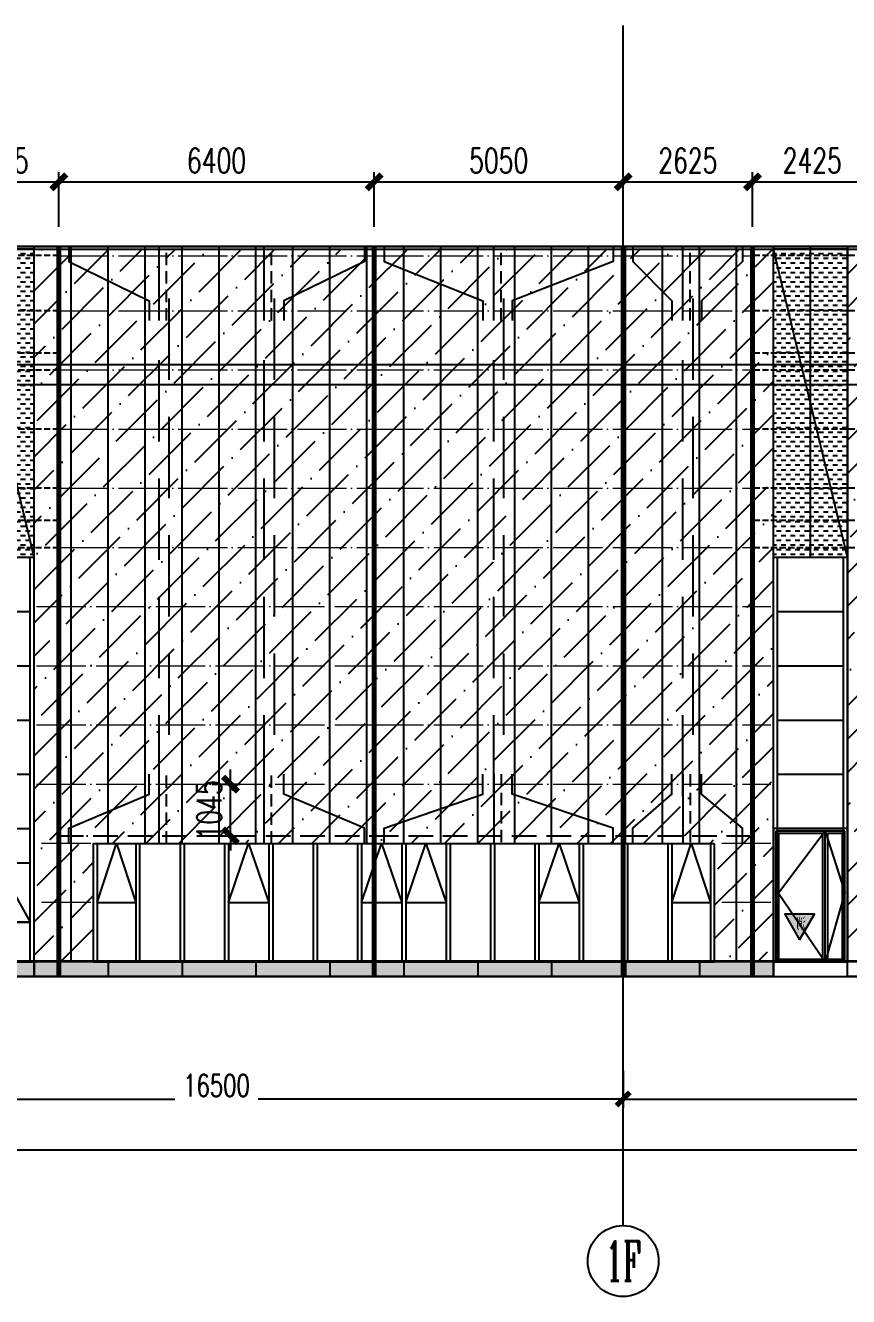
# Model space of a CAD drawing. Extents: x -2072575 to 87763, y -155913 to 742026.
# Drawn here: x -1984468 to -1967765, y 501003 to 526778 of the extents above; entities that cross this region are included whole.
import ezdxf
from ezdxf.enums import TextEntityAlignment as Align

# ---------------------------------------------------------------- set-up
doc = ezdxf.new("R2010")
doc.units = 0
doc.header["$LTSCALE"] = 1000
for name, pattern in [('20剖面图$0$DASH', [0.35, 0.25, -0.1]), ('CENTER', [2, 1.25, -0.25, 0.25, -0.25]), ('CENTER2', [28.575, 19.05, -3.175, 3.175, -3.175]), ('DASHED', [0.75, 0.5, -0.25]), ('DOT', [0.25, 0, -0.25]), ('DOTE', [2.42, 2, -0.2, 0.02, -0.2]), ('HIDDEN2', [0.1875, 0.125, -0.0625])]:
    doc.linetypes.add(name, pattern=pattern)
doc.layers.get('Defpoints').update_dxf_attribs({"color": 210})
for name, color, linetype in [('!ZN1-填充-8', 8, 'Continuous'), ('!ZN1-文字-7', 7, 'Continuous'), ('!ZN1-标注-173', 173, 'Continuous'), ('!ZN3-玻璃幕墙-4', 4, 'Continuous'), ('!ZN4-辅助材料-1', 1, 'Continuous'), ('12圆钢+30钢套管撑杆', 3, 'Continuous'), ('12圆钢斜拉条', 30, 'Continuous'), ('12圆钢直拉条', 22, 'Continuous'), ('250×150×4.5×8 H型钢', 3, 'HIDDEN2'), ('3符号', 3, 'Continuous'), ('3铝板幕墙', 3, 'Continuous'), ('4玻璃幕墙', 4, 'Continuous'), ('60x60x5钢方管', 6, '20剖面图$0$DASH'), ('A-AXIS-DP', 126, 'Continuous'), ('A-LIN-V', 9, 'Continuous'), ('AS-WALL', 40, 'Continuous'), ('DIM', 173, 'Continuous'), ('DOT', 8, 'DOT'), ('DOTE', 1, 'CENTER'), ('IE-填充-JYZS', 7, 'Continuous'), ('压型钢板', 23, 'Continuous')]:
    doc.layers.add(name, color=color, linetype=linetype)
for name, color, linetype, lineweight in [('A-WALL-HATCH', 8, 'Continuous', 13), ('冷弯薄壁C型钢 250x75x20x3.0', 51, 'DOTE', 0), ('梁', 4, 'Continuous', 18)]:
    doc.layers.add(name, color=color, linetype=linetype, lineweight=lineweight)
doc.styles.add('_TCH_AXIS', font='COMPLEX', dxfattribs={"bigfont": 'GBCBIG'})
doc.styles.add('DHTEXT-1', font='romans.shx', dxfattribs={"width": 0.7, "bigfont": 'chinese.shx'})
doc.styles.add('样式 1', font='romans.shx', dxfattribs={"width": 0.7, "bigfont": 'chinese.shx'})
doc.dimstyles.new('ZN180', dxfattribs={"dimscale": 180, "dimtxt": 2.5, "dimasz": 1.5, "dimexe": 1, "dimexo": 2, "dimgap": 0.9, "dimtad": 1, "dimdec": 0, "dimdsep": 46, "dimtxsty": 'DHTEXT-1', "dimblk": 'ARCHTICK', "dimcen": 2.5, "dimclrd": 173, "dimclre": 173, "dimclrt": 7, "dimazin": 2, "dimtfac": 1, "dimtdec": 0, "dimtix": 1, "dimtmove": 2, "dimatfit": 3, "dimfxl": 0, "dimarcsym": 0})
doc.dimstyles.new('ZN200', dxfattribs={"dimscale": 200, "dimtxt": 2.5, "dimasz": 1.5, "dimexe": 1, "dimexo": 2, "dimgap": 0.9, "dimtad": 1, "dimdec": 0, "dimdsep": 46, "dimtxsty": 'DHTEXT-1', "dimblk": 'ARCHTICK', "dimcen": 2.5, "dimclrd": 173, "dimclre": 173, "dimclrt": 7, "dimazin": 2, "dimtfac": 1, "dimtdec": 0, "dimtix": 1, "dimtmove": 2, "dimatfit": 3, "dimfxl": 0, "dimtolj": 1, "dimtzin": 0, "dimarcsym": 0})
pattern_1 = [(0, (2053939.9, -507792.86), (79.375, 158.75), [0, -158.75])]
pattern_2 = [(45, (2053939.9, -503214.68), (252.5697, 926.08891), [1190.625, -238.125, 0, -238.125])]
pattern_3 = [(0, (2053939.9, -503214.675), (95.25, 95.25), [95.25, -95.25])]

# ---------------------------------------------------------------- blocks, each defined once
blk = doc.blocks.new('_ArchTick')
at = {"color": 0, "linetype": 'ByBlock', "const_width": 0.4}
blk.add_lwpolyline([(-0.5, -0.5), (0.5, 0.5)], dxfattribs=at)
blk = doc.blocks.new('*D1727')
at = {"layer": 'Defpoints', "color": 0, "ltscale": 1800, "transparency": 16777216}
for p in [(-800, -1855), (125700, -1855), (125700, -3824)]:
    blk.add_point(p, dxfattribs=at)
at = {"layer": 'DIM', "color": 173, "linetype": 'ByBlock', "lineweight": -2, "ltscale": 1800, "transparency": 16777216}
for p, q in [((-800, -2215), (-800, -4004)), ((125700, -2215), (125700, -4004)), ((-800, -3824), (61456, -3824)), ((125700, -3824), (63445, -3824))]:
    blk.add_line(p, q, dxfattribs=at)
at = {"layer": 'DIM', "color": 173, "lineweight": -2, "ltscale": 1800, "transparency": 16777216, "xscale": 270, "yscale": 270, "zscale": 270, "rotation": 180}
blk.add_blockref('_ArchTick', (-800, -3824), dxfattribs=at)
at = {"layer": 'DIM', "color": 173, "lineweight": -2, "ltscale": 1800, "transparency": 16777216, "xscale": 270, "yscale": 270, "zscale": 270}
blk.add_blockref('_ArchTick', (125700, -3824), dxfattribs=at)
at = {"layer": 'DIM', "color": 7, "ltscale": 1800, "transparency": 16777216, "insert": (62450, -3549), "char_height": 450, "attachment_point": 5, "style": 'DHTEXT-1'}
blk.add_mtext('126500', dxfattribs=at)
blk = doc.blocks.new('*D1736')
at = {"layer": 'Defpoints', "color": 0, "ltscale": 1800, "transparency": 16777216}
for p in [(81600, -1855), (98100, -1855), (98100, -2784)]:
    blk.add_point(p, dxfattribs=at)
at = {"layer": 'DIM', "color": 173, "linetype": 'ByBlock', "lineweight": -2, "ltscale": 1800, "transparency": 16777216}
for p, q in [((81600, -2215), (81600, -2964)), ((98100, -2215), (98100, -2964)), ((81600, -2784), (89006, -2784)), ((98100, -2784), (90695, -2784))]:
    blk.add_line(p, q, dxfattribs=at)
at = {"layer": 'DIM', "color": 173, "lineweight": -2, "ltscale": 1800, "transparency": 16777216, "xscale": 270, "yscale": 270, "zscale": 270, "rotation": 180}
blk.add_blockref('_ArchTick', (81600, -2784), dxfattribs=at)
at = {"layer": 'DIM', "color": 173, "lineweight": -2, "ltscale": 1800, "transparency": 16777216, "xscale": 270, "yscale": 270, "zscale": 270}
blk.add_blockref('_ArchTick', (98100, -2784), dxfattribs=at)
at = {"layer": 'DIM', "color": 7, "ltscale": 1800, "transparency": 16777216, "insert": (89850, -2509), "char_height": 450, "attachment_point": 5, "style": 'DHTEXT-1'}
blk.add_mtext('16500', dxfattribs=at)
blk = doc.blocks.new('*D1737')
at = {"layer": 'Defpoints', "color": 0, "ltscale": 1800, "transparency": 16777216}
for p in [(65100, -1855), (81600, -1855), (81600, -2784)]:
    blk.add_point(p, dxfattribs=at)
at = {"layer": 'DIM', "color": 173, "linetype": 'ByBlock', "lineweight": -2, "ltscale": 1800, "transparency": 16777216}
for p, q in [((65100, -2215), (65100, -2964)), ((81600, -2215), (81600, -2964)), ((65100, -2784), (72506, -2784)), ((81600, -2784), (74195, -2784))]:
    blk.add_line(p, q, dxfattribs=at)
at = {"layer": 'DIM', "color": 173, "lineweight": -2, "ltscale": 1800, "transparency": 16777216, "xscale": 270, "yscale": 270, "zscale": 270, "rotation": 180}
blk.add_blockref('_ArchTick', (65100, -2784), dxfattribs=at)
at = {"layer": 'DIM', "color": 173, "lineweight": -2, "ltscale": 1800, "transparency": 16777216, "xscale": 270, "yscale": 270, "zscale": 270}
blk.add_blockref('_ArchTick', (81600, -2784), dxfattribs=at)
at = {"layer": 'DIM', "color": 7, "ltscale": 1800, "transparency": 16777216, "insert": (73350, -2509), "char_height": 450, "attachment_point": 5, "style": 'DHTEXT-1'}
blk.add_mtext('16500', dxfattribs=at)
blk = doc.blocks.new('卓越-轴号')
blk.add_circle((0, 0), 4)
at = {"color": 0, "style": '_TCH_AXIS', "width": 1.041667, "flags": 8}
blk.add_attdef('A', text='', height=4.48, dxfattribs=at).set_placement((-2, -2.24), (2, -2.24), align=Align.FIT)
blk = doc.blocks.new('*U215')
at = {"layer": '!ZN3-玻璃幕墙-4', "color": 7, "ltscale": 10}
blk.add_lwpolyline([(0, 0), (670, 1200), (1340, 0)], dxfattribs=at)
blk = doc.blocks.new('消防救援口标识')
blk.add_wipeout([(0, 0), (-150, 260), (150, 260)]).dxf.layer = '!ZN1-标注-173'
at = {"layer": '!ZN1-填充-8'}
h = blk.add_hatch(color=252, dxfattribs=at)
h.dxf.hatch_style = 1
h.paths.add_polyline_path([(0, 0), (-150, 260), (150, 260)])
at = {"layer": '!ZN1-标注-173'}
blk.add_lwpolyline([(0, 0), (-150, 260), (150, 260)], close=True, dxfattribs=at)
at = {"layer": '!ZN1-文字-7', "ltscale": 1.5, "style": '样式 1', "width": 0.7}
blk.add_text('消', height=120, dxfattribs=at).set_placement((-62, 164), align=Align.MIDDLE_LEFT)
blk = doc.blocks.new('w4243')
at = {"layer": '!ZN4-辅助材料-1', "xscale": 2, "yscale": 2, "zscale": 2}
blk.add_blockref('消防救援口标识', (-1646421, 506714), dxfattribs=at)
blk = doc.blocks.new('20250915085932')
at = {"layer": '!ZN1-填充-8'}
h = blk.add_hatch(dxfattribs=at)
h.set_pattern_fill('ANSI36', color=252, scale=300, style=0)
h.set_pattern_definition(pattern_2)
h.paths.add_polyline_path([(84650, 12), (81150, 12), (70850, 12), (70850, 0), (83450, 0), (83450, 2400), (77050, 2400), (75850, 2400), (70850, 2400), (70850, 12), (69650, 12), (69650, 14450), (84650, 14450)])
h = blk.add_hatch(dxfattribs=at)
h.set_pattern_fill('ANSI36', color=252, scale=300, style=0)
h.set_pattern_definition(pattern_2)
h.paths.add_polyline_path([(102262, 12), (97650, 12), (93550, 12), (93550, 0), (97650, 0), (97650, 2400), (93550, 2400), (93550, 12), (92350, 12), (92350, 5000), (87350, 5000), (87350, 12), (86150, 12), (86150, 14450), (102262, 14450)])
h = blk.add_hatch(dxfattribs=at)
h.set_pattern_fill('DOTS', color=252, scale=100, style=0)
h.set_pattern_definition(pattern_1)
h.paths.add_polyline_path([(59350, 12), (84650, 12), (84650, -300), (59350, -300)])
h = blk.add_hatch(dxfattribs=at)
h.set_pattern_fill('DOTS', color=252, scale=100, style=0)
h.set_pattern_definition(pattern_1)
h.paths.add_polyline_path([(86150, 12), (87350, 12), (87350, -300), (86150, -300)])
at = {"layer": 'IE-填充-JYZS', "ltscale": 10}
h = blk.add_hatch(dxfattribs=at)
h.set_pattern_fill('DASH', color=252, scale=100)
h.set_pattern_definition(pattern_3)
h.paths.add_polyline_path([(68150, 8200), (69650, 8200), (69650, 14450), (68150, 14450)])
h = blk.add_hatch(dxfattribs=at)
h.set_pattern_fill('DASH', color=252, scale=100)
h.set_pattern_definition(pattern_3)
h.paths.add_polyline_path([(84650, 8200), (86150, 8200), (86150, 14450), (84650, 14450)])
at = {"layer": '!ZN3-玻璃幕墙-4', "color": 252, "ltscale": 10}
for points in [[(70930, 1200), (71320, 2400), (71710, 1200)], [(73590, 1200), (74000, 2400), (74410, 1200)], [(76290, 1200), (76700, 2400), (77110, 1200)], [(77190, 1200), (77600, 2400), (78010, 1200)], [(79890, 1200), (80300, 2400), (80710, 1200)], [(82590, 1200), (82980, 2400), (83370, 1200)], [(68230, 800), (68900, 2000), (69570, 800)]]:
    blk.add_lwpolyline(points, dxfattribs=at)
at = {"layer": '3铝板幕墙', "color": 252, "ltscale": 10}
blk.add_line((87350, 12), (15100, 12), dxfattribs=at)
at = {"layer": '3铝板幕墙', "color": 252, "ltscale": 2000}
for p, q in [((69650, 12), (69650, -300)), ((71150, 12), (71150, -300)), ((72650, 12), (72650, -300)), ((74150, 12), (74150, -300)), ((75650, 12), (75650, -300)), ((77150, 12), (77150, -300)), ((78650, 12), (78650, -300)), ((80150, 12), (80150, -300)), ((81650, 12), (81650, -300)), ((83150, 12), (83150, -300)), ((84650, 12), (84650, -300))]:
    blk.add_line(p, q, dxfattribs=at)
for points in [[(59350, 12), (84650, 12), (84650, -300), (59350, -300)], [(86150, 12), (87350, 12), (87350, -300), (86150, -300)]]:
    blk.add_lwpolyline(points, close=True, dxfattribs=at)
at = {"layer": '4玻璃幕墙', "color": 252, "ltscale": 1.5}
for p, q in [((68150, 8200), (69650, 8200)), ((69570, 0), (69570, 8200)), ((69650, 0), (69650, 8200)), ((84650, 0), (84650, 8200)), ((84650, 8200), (86150, 8200)), ((84730, 0), (84730, 8200)), ((86070, 0), (86070, 8200)), ((86150, 0), (86150, 8200)), ((68230, 7100), (69570, 7100)), ((84730, 7100), (86070, 7100)), ((68230, 6000), (69570, 6000)), ((84730, 6000), (86070, 6000)), ((68230, 4900), (69570, 4900)), ((84730, 4900), (86070, 4900)), ((68230, 3800), (69570, 3800)), ((84730, 3800), (86070, 3800)), ((68230, 2700), (69570, 2700)), ((84730, 2700), (86070, 2700)), ((70850, 2400), (70850, 0)), ((70850, 2400), (83450, 2400)), ((70930, 2400), (70930, 0)), ((71710, 2400), (71710, 0)), ((71790, 2400), (71790, 0)), ((72610, 2400), (72610, 0)), ((72690, 2400), (72690, 0)), ((73510, 2400), (73510, 0)), ((73590, 2400), (73590, 0)), ((74410, 2400), (74410, 0)), ((74490, 2400), (74490, 0)), ((75310, 2400), (75310, 0)), ((75390, 2400), (75390, 0)), ((76210, 2400), (76210, 0)), ((76290, 2400), (76290, 0)), ((77110, 2400), (77110, 0)), ((77190, 2400), (77190, 0)), ((78010, 2400), (78010, 0)), ((78090, 2400), (78090, 0)), ((78910, 2400), (78910, 0)), ((78990, 2400), (78990, 0)), ((79810, 2400), (79810, 0)), ((79890, 2400), (79890, 0)), ((80710, 2400), (80710, 0)), ((80790, 2400), (80790, 0)), ((81610, 2400), (81610, 0)), ((81690, 2400), (81690, 0)), ((82510, 2400), (82510, 0)), ((82590, 2400), (82590, 0)), ((83370, 2400), (83370, 0)), ((83450, 2400), (83450, 0)), ((69570, 2000), (68230, 2000)), ((69570, 2000), (68230, 2000)), ((70930, 1200), (71710, 1200)), ((73590, 1200), (74410, 1200)), ((76290, 1200), (77110, 1200)), ((77190, 1200), (78010, 1200)), ((79890, 1200), (80710, 1200)), ((82590, 1200), (83370, 1200)), ((69570, 800), (68230, 800)), ((69570, 800), (68230, 800)), ((68230, 800), (69570, 800)), ((69650, 0), (68150, 0)), ((68150, 0), (69650, 0)), ((70850, 0), (83450, 0)), ((86150, 0), (84650, 0))]:
    blk.add_line(p, q, dxfattribs=at)
at = {"layer": '4玻璃幕墙', "color": 252}
for p, q in [((86150, 2700), (84650, 2700)), ((84650, 2700), (84650, 0)), ((85700, 2650), (84700, 2650)), ((84700, 2650), (84700, 0)), ((85650, 2600), (84750, 2600)), ((84750, 2600), (84750, 50)), ((85650, 50), (85650, 2600)), ((85700, 0), (85700, 2650)), ((86100, 2650), (85700, 2650)), ((85750, 2600), (85750, 50)), ((86050, 2600), (85750, 2600)), ((86050, 50), (86050, 2600)), ((86100, 0), (86100, 2650)), ((86150, 0), (86150, 2700)), ((84750, 50), (85650, 50)), ((85750, 50), (86050, 50)), ((84650, 0), (86150, 0))]:
    blk.add_line(p, q, dxfattribs=at)
blk.add_lwpolyline([(85700, 2650), (86100, 1403), (85700, 0)], dxfattribs=at)
at = {"layer": 'A-LIN-V', "color": 252}
for p, q in [((15200, 14500), (125700, 14500)), ((15200, 14450), (125700, 14450)), ((69650, 14500), (68150, 14500)), ((69650, 14450), (68150, 14450)), ((69650, -300), (69650, 14450)), ((86150, 14500), (84650, 14500)), ((84650, -300), (84650, 14450)), ((86150, 14450), (84650, 14450)), ((86150, -300), (86150, 14450)), ((69650, 0), (68150, 0)), ((69650, 0), (68150, 0)), ((86150, 0), (84650, 0)), ((86150, 0), (84650, 0)), ((86150, 0), (84650, 0))]:
    blk.add_line(p, q, dxfattribs=at)
at = {"layer": 'AS-WALL', "color": 252}
for points in [[(69650, 8200), (69650, 8200), (68150, 14450)], [(86150, 8200), (86150, 8200), (84650, 14450)]]:
    blk.add_lwpolyline(points, dxfattribs=at)
at = {"layer": '压型钢板', "color": 252, "ltscale": 10}
for p, q in [((69650, 12), (69650, 14500)), ((70400, 12), (70400, 14500)), ((71150, 2400), (71150, 14500)), ((71900, 2400), (71900, 14500)), ((72650, 2400), (72650, 14500)), ((73400, 2400), (73400, 14500)), ((74150, 2400), (74150, 14500)), ((74900, 2400), (74900, 14500)), ((75650, 2400), (75650, 14500)), ((76400, 2400), (76400, 14500)), ((77150, 2400), (77150, 14500)), ((77900, 2400), (77900, 14500)), ((78650, 2400), (78650, 14500)), ((79400, 2400), (79400, 14500)), ((80150, 2400), (80150, 14500)), ((80900, 2400), (80900, 14500)), ((81650, 2400), (81650, 14500)), ((82400, 2400), (82400, 14500)), ((83150, 2400), (83150, 14500)), ((83900, 12), (83900, 14500)), ((84650, 12), (84650, 14500)), ((85400, 8200), (85400, 14500)), ((86150, 14500), (86150, 12))]:
    blk.add_line(p, q, dxfattribs=at)
at = {"layer": '!ZN3-玻璃幕墙-4', "color": 252, "ltscale": 500}
blk.add_blockref('*U215', (68230, 800), dxfattribs=at)
at = {"layer": 'A-WALL-HATCH', "color": 252, "xscale": -1}
blk.add_blockref('w4243', (-1561241, -506271), dxfattribs=at)
at = {"layer": '4玻璃幕墙', "color": 252}
blk.add_lwpolyline([(85700, 2650), (84750, 1393), (85700, 0)], dxfattribs=at)
blk = doc.blocks.new('A$C9759542a')
at = {"layer": '3铝板幕墙', "ltscale": 1000}
blk.add_blockref('20250915085932', (0, 0), dxfattribs=at)
blk = doc.blocks.new('*D3346')
at = {"layer": 'Defpoints', "color": 0, "ltscale": 10, "transparency": 16777216}
for p in [(-1967290, 523606), (-1969715, 522293), (-1967290, 522293)]:
    blk.add_point(p, dxfattribs=at)
at = {"layer": 'DIM', "color": 173, "linetype": 'ByBlock', "lineweight": -2, "ltscale": 10, "transparency": 16777216}
for p, q in [((-1969715, 522693), (-1969715, 523806)), ((-1967290, 522693), (-1967290, 523806)), ((-1969715, 523606), (-1967290, 523606))]:
    blk.add_line(p, q, dxfattribs=at)
at = {"layer": 'DIM', "color": 173, "lineweight": -2, "ltscale": 10, "transparency": 16777216, "xscale": 300, "yscale": 300, "zscale": 300, "rotation": 180}
blk.add_blockref('_ArchTick', (-1969715, 523606), dxfattribs=at)
at = {"layer": 'DIM', "color": 173, "lineweight": -2, "ltscale": 10, "transparency": 16777216, "xscale": 300, "yscale": 300, "zscale": 300}
blk.add_blockref('_ArchTick', (-1967290, 523606), dxfattribs=at)
at = {"layer": 'DIM', "color": 7, "ltscale": 10, "transparency": 16777216, "insert": (-1968502, 524036), "char_height": 500, "attachment_point": 5, "style": 'DHTEXT-1'}
blk.add_mtext('\\A1;2425', dxfattribs=at)
blk = doc.blocks.new('*D3347')
at = {"layer": 'Defpoints', "color": 0, "ltscale": 10, "transparency": 16777216}
for p in [(-1969715, 523606), (-1972340, 522293), (-1969715, 522293)]:
    blk.add_point(p, dxfattribs=at)
at = {"layer": 'DIM', "color": 173, "linetype": 'ByBlock', "lineweight": -2, "ltscale": 10, "transparency": 16777216}
for p, q in [((-1972340, 522693), (-1972340, 523806)), ((-1969715, 522693), (-1969715, 523806)), ((-1972340, 523606), (-1969715, 523606))]:
    blk.add_line(p, q, dxfattribs=at)
at = {"layer": 'DIM', "color": 173, "lineweight": -2, "ltscale": 10, "transparency": 16777216, "xscale": 300, "yscale": 300, "zscale": 300, "rotation": 180}
blk.add_blockref('_ArchTick', (-1972340, 523606), dxfattribs=at)
at = {"layer": 'DIM', "color": 173, "lineweight": -2, "ltscale": 10, "transparency": 16777216, "xscale": 300, "yscale": 300, "zscale": 300}
blk.add_blockref('_ArchTick', (-1969715, 523606), dxfattribs=at)
at = {"layer": 'DIM', "color": 7, "ltscale": 10, "transparency": 16777216, "insert": (-1971027, 524036), "char_height": 500, "attachment_point": 5, "style": 'DHTEXT-1'}
blk.add_mtext('\\A1;2625', dxfattribs=at)
blk = doc.blocks.new('*D3348')
at = {"layer": 'Defpoints', "color": 0, "ltscale": 10, "transparency": 16777216}
for p in [(-1972340, 523606), (-1977390, 522293), (-1972340, 522293)]:
    blk.add_point(p, dxfattribs=at)
at = {"layer": 'DIM', "color": 173, "linetype": 'ByBlock', "lineweight": -2, "ltscale": 10, "transparency": 16777216}
for p, q in [((-1977390, 522693), (-1977390, 523806)), ((-1972340, 522693), (-1972340, 523806)), ((-1977390, 523606), (-1972340, 523606))]:
    blk.add_line(p, q, dxfattribs=at)
at = {"layer": 'DIM', "color": 173, "lineweight": -2, "ltscale": 10, "transparency": 16777216, "xscale": 300, "yscale": 300, "zscale": 300, "rotation": 180}
blk.add_blockref('_ArchTick', (-1977390, 523606), dxfattribs=at)
at = {"layer": 'DIM', "color": 173, "lineweight": -2, "ltscale": 10, "transparency": 16777216, "xscale": 300, "yscale": 300, "zscale": 300}
blk.add_blockref('_ArchTick', (-1972340, 523606), dxfattribs=at)
at = {"layer": 'DIM', "color": 7, "ltscale": 10, "transparency": 16777216, "insert": (-1974865, 524036), "char_height": 500, "attachment_point": 5, "style": 'DHTEXT-1'}
blk.add_mtext('\\A1;5050', dxfattribs=at)
blk = doc.blocks.new('*D3349')
at = {"layer": 'Defpoints', "color": 0, "ltscale": 10, "transparency": 16777216}
for p in [(-1977390, 523606), (-1983790, 522293), (-1977390, 522293)]:
    blk.add_point(p, dxfattribs=at)
at = {"layer": 'DIM', "color": 173, "linetype": 'ByBlock', "lineweight": -2, "ltscale": 10, "transparency": 16777216}
for p, q in [((-1983790, 522693), (-1983790, 523806)), ((-1977390, 522693), (-1977390, 523806)), ((-1983790, 523606), (-1977390, 523606))]:
    blk.add_line(p, q, dxfattribs=at)
at = {"layer": 'DIM', "color": 173, "lineweight": -2, "ltscale": 10, "transparency": 16777216, "xscale": 300, "yscale": 300, "zscale": 300, "rotation": 180}
blk.add_blockref('_ArchTick', (-1983790, 523606), dxfattribs=at)
at = {"layer": 'DIM', "color": 173, "lineweight": -2, "ltscale": 10, "transparency": 16777216, "xscale": 300, "yscale": 300, "zscale": 300}
blk.add_blockref('_ArchTick', (-1977390, 523606), dxfattribs=at)
at = {"layer": 'DIM', "color": 7, "ltscale": 10, "transparency": 16777216, "insert": (-1980590, 524036), "char_height": 500, "attachment_point": 5, "style": 'DHTEXT-1'}
blk.add_mtext('\\A1;6400', dxfattribs=at)
blk = doc.blocks.new('*D3350')
at = {"layer": 'Defpoints', "color": 0, "ltscale": 10, "transparency": 16777216}
for p in [(-1983790, 523606), (-1986215, 522293), (-1983790, 522293)]:
    blk.add_point(p, dxfattribs=at)
at = {"layer": 'DIM', "color": 173, "linetype": 'ByBlock', "lineweight": -2, "ltscale": 10, "transparency": 16777216}
for p, q in [((-1986215, 522693), (-1986215, 523806)), ((-1983790, 522693), (-1983790, 523806)), ((-1986215, 523606), (-1983790, 523606))]:
    blk.add_line(p, q, dxfattribs=at)
at = {"layer": 'DIM', "color": 173, "lineweight": -2, "ltscale": 10, "transparency": 16777216, "xscale": 300, "yscale": 300, "zscale": 300, "rotation": 180}
blk.add_blockref('_ArchTick', (-1986215, 523606), dxfattribs=at)
at = {"layer": 'DIM', "color": 173, "lineweight": -2, "ltscale": 10, "transparency": 16777216, "xscale": 300, "yscale": 300, "zscale": 300}
blk.add_blockref('_ArchTick', (-1983790, 523606), dxfattribs=at)
at = {"layer": 'DIM', "color": 7, "ltscale": 10, "transparency": 16777216, "insert": (-1985002, 524036), "char_height": 500, "attachment_point": 5, "style": 'DHTEXT-1'}
blk.add_mtext('\\A1;2425', dxfattribs=at)
blk = doc.blocks.new('*D3362')
at = {"layer": 'Defpoints', "color": 0, "ltscale": 10, "transparency": 16777216}
for p in [(-1981088, 511393), (-1980308, 511393), (-1981088, 510348)]:
    blk.add_point(p, dxfattribs=at)
at = {"layer": 'DIM', "color": 173, "linetype": 'ByBlock', "lineweight": -2, "ltscale": 10, "transparency": 16777216}
for p, q in [((-1980308, 511393), (-1980308, 511693)), ((-1980688, 511393), (-1980108, 511393)), ((-1980308, 510348), (-1980308, 511393)), ((-1980688, 510348), (-1980108, 510348)), ((-1980308, 510348), (-1980308, 510048))]:
    blk.add_line(p, q, dxfattribs=at)
at = {"layer": 'DIM', "color": 173, "lineweight": -2, "ltscale": 10, "transparency": 16777216, "xscale": 300, "yscale": 300, "zscale": 300}
for p, rotation in [((-1980308, 511393), 270), ((-1980308, 510348), 90)]:
    blk.add_blockref('_ArchTick', p, dxfattribs=dict(at, rotation=rotation))
at = {"layer": 'DIM', "color": 7, "ltscale": 10, "transparency": 16777216, "insert": (-1980738, 510870), "char_height": 500, "attachment_point": 5, "rotation": 90, "style": 'DHTEXT-1'}
blk.add_mtext('\\A1;1045', dxfattribs=at)
blk = doc.blocks.new('20250821135809')
at = {"layer": 'DOT', "linetype": 'CENTER2', "ltscale": 18}
for p, q in [((132193.4, 14500), (12930.2, 14500)), ((132193.4, 12100), (12930.2, 12100)), ((132193.4, 11700), (12930.2, 11700)), ((132193.4, 0), (-7168.5, 0))]:
    blk.add_line(p, q, dxfattribs=at)
at = {"layer": 'DOTE', "ltscale": 180}
blk.add_line((81600, -5350), (81600, 18985.3), dxfattribs=at)
at = {"layer": '3符号', "color": 7}
ref = blk.add_blockref('卓越-轴号', (81601.1, -6070), dxfattribs=dict(at, xscale=180, yscale=180, zscale=180))
ref.add_attrib('A', '1F', dxfattribs={"layer": '0', "color": 0, "height": 806.4, "style": '_TCH_AXIS', "width": 0.604839}).set_placement((81241.1, -6473.2), (81961.1, -6473.2), align=Align.FIT)
at = {"layer": 'DIM', "ltscale": 1800}
for base, p1, p2, picture, middle in [((125700, -3824.1), (-800, -1854.7), (125700, -1854.7), '*D1727', (62450, -3549.1)), ((81600, -2784.1), (65100, -1854.7), (81600, -1854.7), '*D1737', (73350, -2509.1)), ((98100, -2784.1), (81600, -1854.7), (98100, -1854.7), '*D1736', (89850, -2509.1))]:
    dim = blk.add_linear_dim(base=base, p1=p1, p2=p2, angle=0, dimstyle='ZN180', dxfattribs=at)
    dim.commit()
    dim.dimension.update_dxf_attribs({"geometry": picture, "text_midpoint": middle, "dimtype": 129})

msp = doc.modelspace()

# ---------------------------------------------------------------- block references
at = {"layer": '60x60x5钢方管', "ltscale": 0.5}
msp.add_blockref('A$C9759542a', (-2053939.9, 507792.9), dxfattribs=at)

# ---------------------------------------------------------------- next in the draw order: linework, layer by layer
at = {"layer": '12圆钢+30钢套管撑杆', "color": 3}
for p, q in [((-1981756.6, 520792.9), (-1981756.6, 522292.9)), ((-1979623.2, 520792.9), (-1979623.2, 522292.9)), ((-1974964.9, 520792.9), (-1974964.9, 522292.9)), ((-1971127.6, 520792.9), (-1971127.6, 522292.9)), ((-1981756.6, 510192.9), (-1981756.6, 511580.4)), ((-1979623.2, 510192.9), (-1979623.2, 511580.4)), ((-1974964.9, 511592.9), (-1974964.9, 510192.9)), ((-1971127.6, 511592.9), (-1971127.6, 510192.9))]:
    msp.add_line(p, q, dxfattribs=at)
at = {"layer": '12圆钢+30钢套管撑杆', "color": 3, "linetype": 'DASHED', "ltscale": 0.5}
for p, q in [((-1981606.6, 520792.9), (-1981606.6, 522292.9)), ((-1979473.2, 520792.9), (-1979473.2, 522292.9)), ((-1974814.9, 520792.9), (-1974814.9, 522292.9)), ((-1970977.6, 520792.9), (-1970977.6, 522292.9)), ((-1981606.6, 510192.9), (-1981606.6, 511580.4)), ((-1979473.2, 510192.9), (-1979473.2, 511580.4)), ((-1974814.9, 511592.9), (-1974814.9, 510192.9)), ((-1970977.6, 511592.9), (-1970977.6, 510192.9))]:
    msp.add_line(p, q, dxfattribs=at)
at = {"layer": '12圆钢斜拉条', "ltscale": 1000}
for points in [[(-1983589.9, 522292.9), (-1983589.9, 521992.9), (-1981956.4, 521192.9), (-1981956.4, 520792.9)], [(-1977589.9, 522292.9), (-1977589.9, 521992.9), (-1979223.4, 521192.9), (-1979223.4, 520792.9)], [(-1977189.9, 522292.9), (-1977189.9, 521992.9), (-1975189.9, 521192.9), (-1975189.9, 520792.9)], [(-1972539.9, 522292.9), (-1972539.9, 521992.9), (-1974589.9, 521192.9), (-1974589.9, 520792.9)], [(-1972139.9, 522292.9), (-1972139.9, 521992.9), (-1971352.6, 521192.9), (-1971352.6, 520792.9)], [(-1969915.4, 522292.9), (-1969915.4, 521992.9), (-1970752.6, 521192.9), (-1970752.6, 520792.9)], [(-1983589.9, 510197.9), (-1983589.9, 510497.9), (-1981956.4, 511192.9), (-1981956.4, 511592.9)], [(-1977589.9, 510197.9), (-1977589.9, 510497.9), (-1979223.4, 511192.9), (-1979223.4, 511592.9)], [(-1977189.9, 510197.9), (-1977189.9, 510497.9), (-1975189.9, 511192.9), (-1975189.9, 511592.9)], [(-1972539.9, 510197.9), (-1972539.9, 510497.9), (-1974589.9, 511192.9), (-1974589.9, 511592.9)], [(-1972139.9, 510197.9), (-1972139.9, 510497.9), (-1971352.6, 511192.9), (-1971352.6, 511592.9)], [(-1969915.4, 510197.9), (-1969915.4, 510497.9), (-1970752.6, 511192.9), (-1970752.6, 511592.9)]]:
    msp.add_lwpolyline(points, dxfattribs=at)
at = {"layer": '12圆钢直拉条', "ltscale": 1000}
for p, q in [((-1981556.6, 521242.9), (-1981556.6, 519592.9)), ((-1979423.2, 521242.9), (-1979423.2, 519592.9)), ((-1974764.9, 521242.9), (-1974764.9, 519592.9)), ((-1970927.6, 521242.9), (-1970927.6, 519592.9)), ((-1981756.6, 518342.9), (-1981756.6, 519992.9)), ((-1979623.2, 518342.9), (-1979623.2, 519992.9)), ((-1974964.9, 518342.9), (-1974964.9, 519992.9)), ((-1971127.6, 518342.9), (-1971127.6, 519992.9)), ((-1981556.6, 518842.9), (-1981556.6, 517192.9)), ((-1979423.2, 518842.9), (-1979423.2, 517192.9)), ((-1974764.9, 518842.9), (-1974764.9, 517192.9)), ((-1970927.6, 518842.9), (-1970927.6, 517192.9)), ((-1981756.6, 515942.9), (-1981756.6, 517592.9)), ((-1979623.2, 515942.9), (-1979623.2, 517592.9)), ((-1974964.9, 515942.9), (-1974964.9, 517592.9)), ((-1971127.6, 515942.9), (-1971127.6, 517592.9)), ((-1981556.6, 516442.9), (-1981556.6, 514792.9)), ((-1979423.2, 516442.9), (-1979423.2, 514792.9)), ((-1974764.9, 516442.9), (-1974764.9, 514792.9)), ((-1970927.4, 516442.9), (-1970927.4, 514792.9)), ((-1981756.6, 513542.9), (-1981756.6, 515192.9)), ((-1979623.2, 513542.9), (-1979623.2, 515192.9)), ((-1974964.9, 513542.9), (-1974964.9, 515192.9)), ((-1971127.4, 513542.9), (-1971127.4, 515192.9)), ((-1981556.6, 514042.9), (-1981556.6, 512392.9)), ((-1979423.2, 514042.9), (-1979423.2, 512392.9)), ((-1974764.9, 514042.9), (-1974764.9, 512392.9)), ((-1970927.4, 514042.9), (-1970927.4, 512392.9)), ((-1981756.6, 511142.9), (-1981756.6, 512792.9)), ((-1979623.2, 511142.9), (-1979623.2, 512792.9)), ((-1974964.9, 511142.9), (-1974964.9, 512792.9)), ((-1971127.4, 511142.9), (-1971127.4, 512792.9))]:
    msp.add_line(p, q, dxfattribs=at)
at = {"layer": '250×150×4.5×8 H型钢', "linetype": '20剖面图$0$DASH', "ltscale": 2}
for p, q in [((-1983789.9, 510347.9), (-1977389.9, 510347.9)), ((-1977397.1, 510347.9), (-1972339.9, 510347.9)), ((-1972339.9, 510347.9), (-1969714.9, 510347.9))]:
    msp.add_line(p, q, dxfattribs=at)
at = {"layer": '60x60x5钢方管', "ltscale": 0.5}
for p, q in [((-1983789.8, 522110), (-1986214.9, 522110)), ((-1967289.8, 522110), (-1969714.9, 522110)), ((-1983789.8, 520992.9), (-1986214.9, 520992.9)), ((-1967289.8, 520992.9), (-1969714.9, 520992.9)), ((-1983789.8, 520133.8), (-1986214.9, 520133.8)), ((-1967289.8, 520133.8), (-1969714.9, 520133.8)), ((-1983789.8, 519787.2), (-1986214.9, 519787.2)), ((-1967289.8, 519787.2), (-1969714.9, 519787.2)), ((-1983789.8, 518592.9), (-1986214.9, 518592.9)), ((-1967289.8, 518592.9), (-1969714.9, 518592.9)), ((-1983789.8, 517392.9), (-1986214.9, 517392.9)), ((-1967289.8, 517392.9), (-1969714.9, 517392.9)), ((-1983789.8, 516737.9), (-1986214.9, 516737.9)), ((-1967289.8, 516737.9), (-1969714.9, 516737.9)), ((-1983789.8, 516187.2, 0), (-1986214.9, 516187.2, 0)), ((-1967289.8, 516187.2, 0), (-1969714.9, 516187.2, 0))]:
    msp.add_line(p, q, dxfattribs=at)
at = {"layer": 'AS-WALL'}
msp.add_line((-2061108.4, 507492.9), (-1921746.5, 507492.9), dxfattribs=at)
at = {"layer": '冷弯薄壁C型钢 250x75x20x3.0', "ltscale": 0.5}
for p, q in [((-1983789.9, 522105.4), (-1977389.9, 522105.4)), ((-1977389.9, 522105.4), (-1972339.9, 522105.4)), ((-1972339.9, 522105.4), (-1969715.4, 522105.4)), ((-1983789.9, 520992.9), (-1977389.9, 520992.9)), ((-1977389.9, 520992.9), (-1972339.9, 520992.9)), ((-1972339.9, 520992.9), (-1969715.4, 520992.9)), ((-1983789.9, 519792.9), (-1977389.9, 519792.9)), ((-1977389.9, 519792.9), (-1972339.9, 519792.9)), ((-1972339.9, 519792.9), (-1969715.4, 519792.9)), ((-1983789.9, 518592.9), (-1977389.9, 518592.9)), ((-1977389.9, 518592.9), (-1972339.9, 518592.9)), ((-1972339.9, 518592.9), (-1969715.4, 518592.9)), ((-1983789.9, 517392.9), (-1977389.9, 517392.9)), ((-1977389.9, 517392.9), (-1972339.9, 517392.9)), ((-1972339.9, 517392.9), (-1969715.4, 517392.9)), ((-1983789.9, 516192.9), (-1977389.9, 516192.9)), ((-1977389.9, 516192.9), (-1972339.9, 516192.9)), ((-1972339.9, 516192.9), (-1969714.9, 516192.9)), ((-1984239.9, 514992.9), (-1977389.9, 514992.9)), ((-1977389.9, 514992.9), (-1972339.9, 514992.9)), ((-1972339.9, 514992.9), (-1969339.9, 514992.9)), ((-1984239.9, 513792.9), (-1977389.9, 513792.9)), ((-1977389.9, 513792.9), (-1972339.9, 513792.9)), ((-1972339.9, 513792.9), (-1969339.9, 513792.9)), ((-1984239.9, 512592.9), (-1977389.9, 512592.9)), ((-1977389.9, 512592.9), (-1972339.9, 512592.9)), ((-1972339.9, 512592.9), (-1969339.9, 512592.9)), ((-1984239.9, 511392.9), (-1977389.9, 511392.9)), ((-1977389.9, 511392.9), (-1972339.9, 511392.9)), ((-1972339.9, 511392.9), (-1969339.9, 511392.9)), ((-1983139.9, 510192.9), (-1984239.9, 510192.9)), ((-1969339.9, 510192.9), (-1970439.9, 510192.9)), ((-1983139.9, 508992.9), (-1984239.9, 508992.9)), ((-1969339.9, 508992.9), (-1970439.9, 508992.9)), ((-1983139.9, 507792.9), (-1984239.9, 507792.9)), ((-1969339.9, 507792.9), (-1970439.9, 507792.9))]:
    msp.add_line(p, q, dxfattribs=at)
at = {"layer": '梁', "ltscale": 10, "const_width": 100}
for points in [[(-1983789.9, 522292.9), (-1983789.9, 507492.9)], [(-1977389.9, 522292.9), (-1977389.9, 507492.9)], [(-1972339.9, 522292.9), (-1972339.9, 507492.9)]]:
    msp.add_lwpolyline(points, dxfattribs=at)
at = {"layer": '梁', "color": 1, "ltscale": 10, "const_width": 100}
msp.add_lwpolyline([(-1969714.9, 522292.9), (-1969714.9, 507492.9)], dxfattribs=at)

# ---------------------------------------------------------------- next in the draw order: block references
at = {"layer": 'A-AXIS-DP', "ltscale": 2800}
msp.add_blockref('20250821135809', (-2053939.9, 507792.9), dxfattribs=at)

# ---------------------------------------------------------------- next in the draw order: dimensions: what is measured, and where the dimension line sits
at = {"layer": 'DIM', "ltscale": 10}
for base, p1, p2, picture, middle in [((-1983789.9, 523606.5), (-1986214.9, 522292.9), (-1983789.9, 522292.9), '*D3350', (-1985002.4, 524036.5)), ((-1977389.9, 523606.5), (-1983789.9, 522292.9), (-1977389.9, 522292.9), '*D3349', (-1980589.9, 524036.5)), ((-1972339.9, 523606.5), (-1977389.9, 522292.9), (-1972339.9, 522292.9), '*D3348', (-1974864.9, 524036.5)), ((-1969714.9, 523606.5), (-1972339.9, 522292.9), (-1969714.9, 522292.9), '*D3347', (-1971027.4, 524036.5)), ((-1967289.9, 523606.5), (-1969714.9, 522292.9), (-1967289.9, 522292.9), '*D3346', (-1968502.4, 524036.5))]:
    dim = msp.add_linear_dim(base=base, p1=p1, p2=p2, dimstyle='ZN200', override={"dimfxl": 2}, dxfattribs=at)
    dim.commit()
    dim.dimension.update_dxf_attribs({"geometry": picture, "text_midpoint": middle})
dim = msp.add_linear_dim(base=(-1980308.1, 511392.9), p1=(-1981087.7, 510347.9), p2=(-1981087.7, 511392.9), angle=90, dimstyle='ZN200', override={"dimfxl": 2}, dxfattribs=at)
dim.commit()
dim.dimension.update_dxf_attribs({"geometry": '*D3362', "text_midpoint": (-1980738.1, 510870.4)})

doc.saveas('drawing.dxf')
